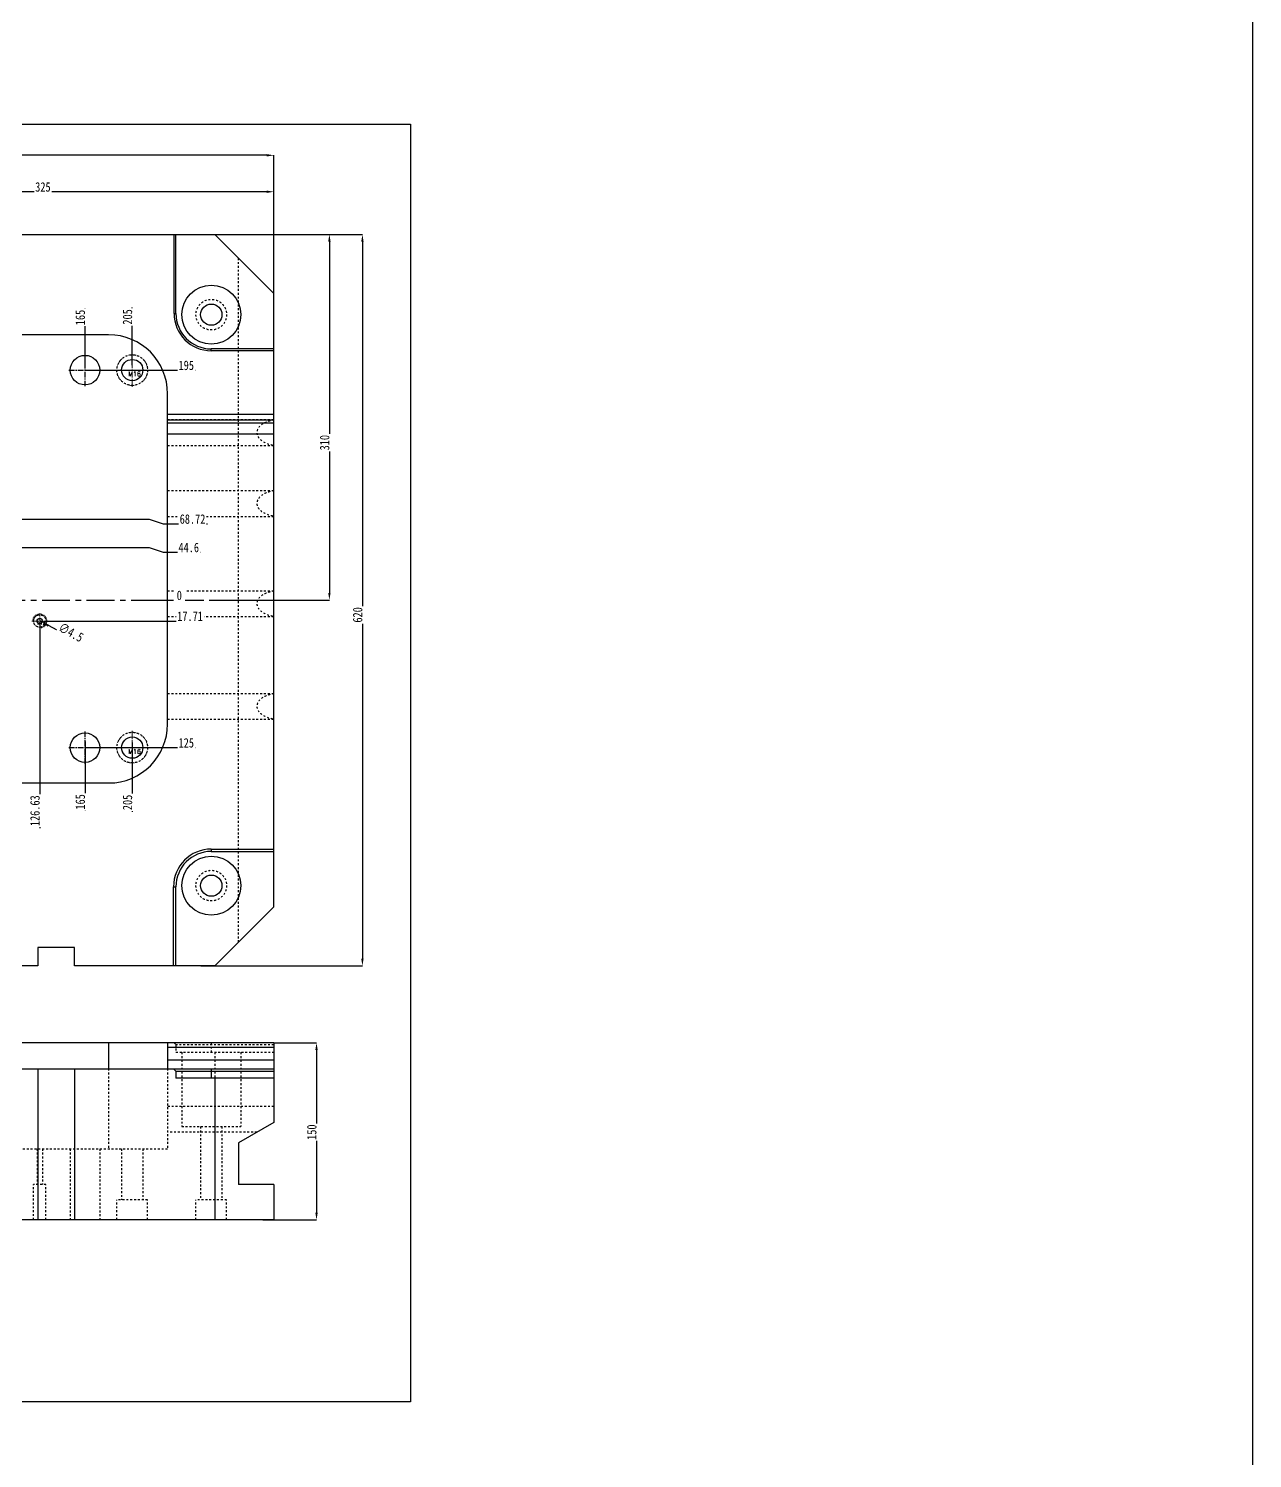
# Model space of a CAD drawing. Header units: millimetres. Extents: x -2895 to -298, y -11750 to -2997.
# Drawn here: x -1336 to -298, y -9382 to -8170 of the extents above; entities that cross this region are included whole.
import ezdxf

# ---------------------------------------------------------------- set-up
doc = ezdxf.new("R2010")
doc.units = ezdxf.units.MM
doc.header["$LTSCALE"] = 16.335
doc.header["$PDMODE"] = 3
doc.header["$PDSIZE"] = 0.3125
doc.linetypes.add('CENTER', pattern=[0.6, 0.375, -0.075, 0.075, -0.075])
doc.linetypes.add('HIDDEN', pattern=[0.2, 0.1, -0.1])
doc.layers.get('0').update_dxf_attribs({"linetype": 'CONTINUOUS'})
doc.layers.get('Defpoints').update_dxf_attribs({"linetype": 'CONTINUOUS'})
doc.layers.add('DEFAULT_2', color=8, linetype='HIDDEN')
doc.layers.add('screw', color=33, linetype='CONTINUOUS', lineweight=13)
doc.styles.get("Standard").update_dxf_attribs({"font": 'txt', "width": 0.8})
doc.styles.add('TXT', font='txt.shx', dxfattribs={"bigfont": 'gbcbig.shx'})
doc.dimstyles.new('ISO-25', dxfattribs={"dimtxt": 8, "dimasz": 6, "dimexe": 0, "dimexo": 0, "dimgap": 0, "dimtad": 1, "dimdsep": 46, "dimtxsty": 'Standard', "dimcen": 0, "dimclrd": 4, "dimclre": 4, "dimclrt": 6, "dimazin": 0, "dimtfac": 1, "dimtofl": 0, "dimtmove": 0, "dimatfit": 3, "dimfxl": 0, "dimarcsym": 0})

# ---------------------------------------------------------------- blocks, each defined once
blk = doc.blocks.new('*D100')
at = {"color": 4, "lineweight": -2, "transparency": 16777216}
blk.add_line((-1293.2, -8689.9), (-1318.9, -8676.1), dxfattribs=at)
at = {"color": 4, "transparency": 16777216}
blk.add_solid([(-1318.4, -8675.2), (-1319.4, -8677), (-1324.2, -8673.3)], dxfattribs=at)
at = {"layer": 'Defpoints', "color": 0, "transparency": 16777216}
for p in [(-1328.2, -8671.2), (-1324.2, -8673.3)]:
    blk.add_point(p, dxfattribs=at)
at = {"color": 6, "transparency": 16777216, "insert": (-1299.7, -8681.8), "char_height": 8, "attachment_point": 5, "rotation": 331.8812, "bg_fill": 3, "box_fill_scale": 1.1, "bg_fill_color": 256, "bg_fill_true_color": 13158600, "bg_fill_transparency": 0}
blk.add_mtext('∅4.5', dxfattribs=at)
blk = doc.blocks.new('screw_m12_g')
at = {"layer": 'screw', "color": 1, "linetype": 'CENTER', "ltscale": 0.373186}
for p, q in [((-6.6, 0), (6.6, 0)), ((0, -6.6), (0, 6.6))]:
    blk.add_line(p, q, dxfattribs=at)
at = {"layer": 'screw', "color": 33, "linetype": 'HIDDEN', "ltscale": 0.373186}
blk.add_circle((0, 0), 5.25, dxfattribs=at)
at = {"layer": 'screw', "color": 92, "linetype": 'HIDDEN', "ltscale": 0.373186}
blk.add_arc((0, 0), 6, 270, 180, dxfattribs=at)
at = {"layer": 'screw', "color": 6, "style": 'TXT'}
blk.add_text('M12', height=2.4, dxfattribs=at).set_placement((-2.04, -3))
blk = doc.blocks.new('*D113')
at = {"color": 4, "lineweight": -2, "transparency": 16777216}
for p, q in [((-1127.8, -9029.8), (-1091.6, -9029.8)), ((-1091.6, -9035.8), (-1091.6, -9173.8)), ((-1137.2, -9179.8), (-1091.6, -9179.8))]:
    blk.add_line(p, q, dxfattribs=at)
at = {"color": 4, "transparency": 16777216}
for points in [[(-1092.6, -9035.8), (-1090.6, -9035.8), (-1091.6, -9029.8)], [(-1092.6, -9173.8), (-1090.6, -9173.8), (-1091.6, -9179.8)]]:
    blk.add_solid(points, dxfattribs=at)
at = {"layer": 'Defpoints', "color": 0, "transparency": 16777216}
for p in [(-1127.8, -9029.8), (-1137.2, -9179.8), (-1091.6, -9179.8)]:
    blk.add_point(p, dxfattribs=at)
at = {"color": 6, "transparency": 16777216, "insert": (-1095.6, -9105.5), "char_height": 8, "attachment_point": 5, "rotation": 90, "bg_fill": 3, "box_fill_scale": 1.1, "bg_fill_color": 256, "bg_fill_true_color": 13158600, "bg_fill_transparency": 0}
blk.add_mtext('150', dxfattribs=at)
blk = doc.blocks.new('*D114')
at = {"color": 4, "lineweight": -2, "transparency": 16777216}
for p, q in [((-1452.8, -8344.5), (-1452.8, -8308.3)), ((-1133.8, -8308.3), (-1446.8, -8308.3)), ((-1127.8, -8394.5), (-1127.8, -8308.3))]:
    blk.add_line(p, q, dxfattribs=at)
at = {"color": 4, "transparency": 16777216}
for points in [[(-1446.8, -8307.3), (-1446.8, -8309.3), (-1452.8, -8308.3)], [(-1133.8, -8307.3), (-1133.8, -8309.3), (-1127.8, -8308.3)]]:
    blk.add_solid(points, dxfattribs=at)
at = {"layer": 'Defpoints', "color": 0, "transparency": 16777216}
for p in [(-1452.8, -8308.3), (-1452.8, -8344.5), (-1127.8, -8394.5)]:
    blk.add_point(p, dxfattribs=at)
at = {"color": 6, "transparency": 16777216, "insert": (-1323.5, -8304.3), "char_height": 8, "attachment_point": 5, "bg_fill": 3, "box_fill_scale": 1.1, "bg_fill_color": 256, "bg_fill_true_color": 13158600, "bg_fill_transparency": 0}
blk.add_mtext('325', dxfattribs=at)
blk = doc.blocks.new('*D115')
at = {"color": 4, "lineweight": -2, "transparency": 16777216}
for p, q in [((-1777.8, -8394.5), (-1777.8, -8277.4)), ((-1133.8, -8277.4), (-1771.8, -8277.4)), ((-1127.8, -8394.5), (-1127.8, -8277.4))]:
    blk.add_line(p, q, dxfattribs=at)
at = {"color": 4, "transparency": 16777216}
for points in [[(-1771.8, -8276.4), (-1771.8, -8278.4), (-1777.8, -8277.4)], [(-1133.8, -8276.4), (-1133.8, -8278.4), (-1127.8, -8277.4)]]:
    blk.add_solid(points, dxfattribs=at)
at = {"layer": 'Defpoints', "color": 0, "transparency": 16777216}
for p in [(-1777.8, -8277.4), (-1777.8, -8394.5), (-1127.8, -8394.5)]:
    blk.add_point(p, dxfattribs=at)
at = {"color": 6, "transparency": 16777216, "insert": (-1399.4, -8273.4), "char_height": 8, "attachment_point": 5, "bg_fill": 3, "box_fill_scale": 1.1, "bg_fill_color": 256, "bg_fill_true_color": 13158600, "bg_fill_transparency": 0}
blk.add_mtext('650', dxfattribs=at)
blk = doc.blocks.new('*D116')
at = {"color": 4, "lineweight": -2, "transparency": 16777216}
for p, q in [((-1177.8, -8344.5), (-1080.7, -8344.5)), ((-1080.7, -8350.5), (-1080.7, -8648.5)), ((-1177.8, -8654.5), (-1080.7, -8654.5))]:
    blk.add_line(p, q, dxfattribs=at)
at = {"color": 4, "transparency": 16777216}
for points in [[(-1081.7, -8350.5), (-1079.7, -8350.5), (-1080.7, -8344.5)], [(-1081.7, -8648.5), (-1079.7, -8648.5), (-1080.7, -8654.5)]]:
    blk.add_solid(points, dxfattribs=at)
at = {"layer": 'Defpoints', "color": 0, "transparency": 16777216}
for p in [(-1177.8, -8344.5), (-1177.8, -8654.5), (-1080.7, -8654.5)]:
    blk.add_point(p, dxfattribs=at)
at = {"color": 6, "transparency": 16777216, "insert": (-1084.7, -8521), "char_height": 8, "attachment_point": 5, "rotation": 90, "bg_fill": 3, "box_fill_scale": 1.1, "bg_fill_color": 256, "bg_fill_true_color": 13158600, "bg_fill_transparency": 0}
blk.add_mtext('310', dxfattribs=at)
blk = doc.blocks.new('*D117')
at = {"color": 4, "lineweight": -2, "transparency": 16777216}
for p, q in [((-1177.8, -8344.5), (-1052.7, -8344.5)), ((-1052.7, -8350.5), (-1052.7, -8958.5)), ((-1189.6, -8964.5), (-1052.7, -8964.5))]:
    blk.add_line(p, q, dxfattribs=at)
at = {"color": 4, "transparency": 16777216}
for points in [[(-1053.7, -8350.5), (-1051.7, -8350.5), (-1052.7, -8344.5)], [(-1053.7, -8958.5), (-1051.7, -8958.5), (-1052.7, -8964.5)]]:
    blk.add_solid(points, dxfattribs=at)
at = {"layer": 'Defpoints', "color": 0, "transparency": 16777216}
for p in [(-1177.8, -8344.5), (-1189.6, -8964.5), (-1052.7, -8964.5)]:
    blk.add_point(p, dxfattribs=at)
at = {"color": 6, "transparency": 16777216, "insert": (-1056.7, -8667), "char_height": 8, "attachment_point": 5, "rotation": 90, "bg_fill": 3, "box_fill_scale": 1.1, "bg_fill_color": 256, "bg_fill_true_color": 13158600, "bg_fill_transparency": 0}
blk.add_mtext('620', dxfattribs=at)
blk = doc.blocks.new('screw_m16_i')
at = {"layer": 'screw', "color": 1, "linetype": 'CENTER', "ltscale": 0.808571}
for p, q in [((0, -14.3), (0, 14.3)), ((-14.3, 0), (14.3, 0))]:
    blk.add_line(p, q, dxfattribs=at)
at = {"layer": 'screw', "color": 8, "linetype": 'HIDDEN', "ltscale": 0.808571}
blk.add_circle((0, 0), 13, dxfattribs=at)
at = {"layer": 'screw'}
blk.add_circle((0, 0), 9, dxfattribs=at)
at = {"layer": 'screw', "color": 6, "style": 'TXT'}
blk.add_text('M16', height=3.9, dxfattribs=at).set_placement((-3.38, -5.2))
blk = doc.blocks.new('*D85')
at = {"color": 4, "lineweight": -2, "transparency": 16777216}
blk.add_line((-1227.7, -8654.5), (-1206.3, -8654.5), dxfattribs=at)
at = {"layer": 'Defpoints', "color": 0, "transparency": 16777216}
for p in [(-1452.8, -8654.5), (-1227.7, -8654.5)]:
    blk.add_point(p, dxfattribs=at)
at = {"color": 6, "transparency": 16777216, "insert": (-1207.9, -8650.5), "char_height": 8, "attachment_point": 5, "bg_fill": 3, "box_fill_scale": 1.1, "bg_fill_color": 256, "bg_fill_true_color": 13158600, "bg_fill_transparency": 0}
blk.add_mtext('0', dxfattribs=at)
at = {"layer": 'Defpoints', "color": 0, "transparency": 16777216}
blk.add_point((-1209.5, -8654.5), dxfattribs=at)
blk = doc.blocks.new('*D86')
at = {"color": 4, "lineweight": -2, "transparency": 16777216}
for p, q in [((-1446.2, -8585.8), (-1233.5, -8585.8)), ((-1233.5, -8585.8), (-1221.5, -8589.8)), ((-1221.5, -8589.8), (-1183.9, -8589.8))]:
    blk.add_line(p, q, dxfattribs=at)
at = {"layer": 'Defpoints', "color": 0, "transparency": 16777216}
for p in [(-1446.2, -8585.8), (-1452.8, -8654.5)]:
    blk.add_point(p, dxfattribs=at)
at = {"color": 6, "transparency": 16777216, "insert": (-1196.7, -8585.8), "char_height": 8, "attachment_point": 5, "bg_fill": 3, "box_fill_scale": 1.1, "bg_fill_color": 256, "bg_fill_true_color": 13158600, "bg_fill_transparency": 0}
blk.add_mtext('68.72', dxfattribs=at)
at = {"layer": 'Defpoints', "color": 0, "transparency": 16777216}
blk.add_point((-1209.5, -8589.8), dxfattribs=at)
blk = doc.blocks.new('*D87')
at = {"color": 4, "lineweight": -2, "transparency": 16777216}
for p, q in [((-1446.2, -8609.9), (-1233.5, -8609.9)), ((-1233.5, -8609.9), (-1221.5, -8613.9)), ((-1221.5, -8613.9), (-1190.3, -8613.9))]:
    blk.add_line(p, q, dxfattribs=at)
at = {"layer": 'Defpoints', "color": 0, "transparency": 16777216}
for p in [(-1446.2, -8609.9), (-1452.8, -8654.5)]:
    blk.add_point(p, dxfattribs=at)
at = {"color": 6, "transparency": 16777216, "insert": (-1199.9, -8609.9), "char_height": 8, "attachment_point": 5, "bg_fill": 3, "box_fill_scale": 1.1, "bg_fill_color": 256, "bg_fill_true_color": 13158600, "bg_fill_transparency": 0}
blk.add_mtext('44.6', dxfattribs=at)
at = {"layer": 'Defpoints', "color": 0, "transparency": 16777216}
blk.add_point((-1209.5, -8613.9), dxfattribs=at)
blk = doc.blocks.new('*D118')
at = {"color": 4, "lineweight": -2, "transparency": 16777216}
blk.add_line((-1287.8, -8459.5), (-1194.5, -8459.5), dxfattribs=at)
at = {"layer": 'Defpoints', "color": 0, "transparency": 16777216}
for p in [(-1287.8, -8459.5), (-1452.8, -8654.5)]:
    blk.add_point(p, dxfattribs=at)
at = {"color": 6, "transparency": 16777216, "insert": (-1202, -8455.5), "char_height": 8, "attachment_point": 5, "bg_fill": 3, "box_fill_scale": 1.1, "bg_fill_color": 256, "bg_fill_true_color": 13158600, "bg_fill_transparency": 0}
blk.add_mtext('195', dxfattribs=at)
at = {"layer": 'Defpoints', "color": 0, "transparency": 16777216}
blk.add_point((-1209.5, -8459.5), dxfattribs=at)
blk = doc.blocks.new('*D119')
at = {"color": 4, "lineweight": -2, "transparency": 16777216}
blk.add_line((-1287.8, -8779.5), (-1194.5, -8779.5), dxfattribs=at)
at = {"layer": 'Defpoints', "color": 0, "transparency": 16777216}
for p in [(-1452.8, -8654.5), (-1287.8, -8779.5)]:
    blk.add_point(p, dxfattribs=at)
at = {"color": 6, "transparency": 16777216, "insert": (-1202, -8775.5), "char_height": 8, "attachment_point": 5, "bg_fill": 3, "box_fill_scale": 1.1, "bg_fill_color": 256, "bg_fill_true_color": 13158600, "bg_fill_transparency": 0}
blk.add_mtext('125', dxfattribs=at)
at = {"layer": 'Defpoints', "color": 0, "transparency": 16777216}
blk.add_point((-1209.5, -8779.5), dxfattribs=at)
blk = doc.blocks.new('*D120')
at = {"color": 4, "lineweight": -2, "transparency": 16777216}
blk.add_line((-1322.2, -8672.2), (-1188.1, -8672.2), dxfattribs=at)
at = {"layer": 'Defpoints', "color": 0, "transparency": 16777216}
for p in [(-1452.8, -8654.5), (-1322.2, -8672.2)]:
    blk.add_point(p, dxfattribs=at)
at = {"color": 6, "transparency": 16777216, "insert": (-1198.8, -8668.2), "char_height": 8, "attachment_point": 5, "bg_fill": 3, "box_fill_scale": 1.1, "bg_fill_color": 256, "bg_fill_true_color": 13158600, "bg_fill_transparency": 0}
blk.add_mtext('17.71', dxfattribs=at)
at = {"layer": 'Defpoints', "color": 0, "transparency": 16777216}
blk.add_point((-1209.5, -8672.2), dxfattribs=at)
blk = doc.blocks.new('*D89')
at = {"color": 4, "lineweight": -2, "transparency": 16777216}
blk.add_line((-1326.2, -8671.6), (-1326.2, -8847.9), dxfattribs=at)
at = {"layer": 'Defpoints', "color": 0, "transparency": 16777216}
for p in [(-1452.8, -8654.5), (-1326.2, -8671.6)]:
    blk.add_point(p, dxfattribs=at)
at = {"color": 6, "transparency": 16777216, "insert": (-1330.2, -8833), "char_height": 8, "attachment_point": 5, "rotation": 90, "bg_fill": 3, "box_fill_scale": 1.1, "bg_fill_color": 256, "bg_fill_true_color": 13158600, "bg_fill_transparency": 0}
blk.add_mtext('126.63', dxfattribs=at)
at = {"layer": 'Defpoints', "color": 0, "transparency": 16777216}
blk.add_point((-1326.2, -8818), dxfattribs=at)
blk = doc.blocks.new('*D121')
at = {"color": 4, "lineweight": -2, "transparency": 16777216}
blk.add_line((-1287.8, -8774.3), (-1287.8, -8833), dxfattribs=at)
at = {"layer": 'Defpoints', "color": 0, "transparency": 16777216}
for p in [(-1452.8, -8654.5), (-1287.8, -8774.3)]:
    blk.add_point(p, dxfattribs=at)
at = {"color": 6, "transparency": 16777216, "insert": (-1291.8, -8825.5), "char_height": 8, "attachment_point": 5, "rotation": 90, "bg_fill": 3, "box_fill_scale": 1.1, "bg_fill_color": 256, "bg_fill_true_color": 13158600, "bg_fill_transparency": 0}
blk.add_mtext('165', dxfattribs=at)
at = {"layer": 'Defpoints', "color": 0, "transparency": 16777216}
blk.add_point((-1287.8, -8818), dxfattribs=at)
blk = doc.blocks.new('*D122')
at = {"color": 4, "lineweight": -2, "transparency": 16777216}
blk.add_line((-1247.8, -8775.1), (-1247.8, -8834), dxfattribs=at)
at = {"layer": 'Defpoints', "color": 0, "transparency": 16777216}
for p in [(-1452.8, -8654.5), (-1247.8, -8775.1)]:
    blk.add_point(p, dxfattribs=at)
at = {"color": 6, "transparency": 16777216, "insert": (-1251.8, -8826), "char_height": 8, "attachment_point": 5, "rotation": 90, "bg_fill": 3, "box_fill_scale": 1.1, "bg_fill_color": 256, "bg_fill_true_color": 13158600, "bg_fill_transparency": 0}
blk.add_mtext('205', dxfattribs=at)
at = {"layer": 'Defpoints', "color": 0, "transparency": 16777216}
blk.add_point((-1247.8, -8818), dxfattribs=at)
blk = doc.blocks.new('*D123')
at = {"color": 4, "lineweight": -2, "transparency": 16777216}
blk.add_line((-1287.8, -8454.2), (-1287.8, -8407.5), dxfattribs=at)
at = {"layer": 'Defpoints', "color": 0, "transparency": 16777216}
for p in [(-1287.8, -8454.2), (-1452.8, -8654.5)]:
    blk.add_point(p, dxfattribs=at)
at = {"color": 6, "transparency": 16777216, "insert": (-1291.8, -8414.9), "char_height": 8, "attachment_point": 5, "rotation": 90, "bg_fill": 3, "box_fill_scale": 1.1, "bg_fill_color": 256, "bg_fill_true_color": 13158600, "bg_fill_transparency": 0}
blk.add_mtext('165', dxfattribs=at)
at = {"layer": 'Defpoints', "color": 0, "transparency": 16777216}
blk.add_point((-1287.8, -8422.4), dxfattribs=at)
blk = doc.blocks.new('*D124')
at = {"color": 4, "lineweight": -2, "transparency": 16777216}
blk.add_line((-1247.8, -8455.4), (-1247.8, -8406.4), dxfattribs=at)
at = {"layer": 'Defpoints', "color": 0, "transparency": 16777216}
for p in [(-1247.8, -8455.4), (-1452.8, -8654.5)]:
    blk.add_point(p, dxfattribs=at)
at = {"color": 6, "transparency": 16777216, "insert": (-1251.8, -8414.4), "char_height": 8, "attachment_point": 5, "rotation": 90, "bg_fill": 3, "box_fill_scale": 1.1, "bg_fill_color": 256, "bg_fill_true_color": 13158600, "bg_fill_transparency": 0}
blk.add_mtext('205', dxfattribs=at)
at = {"layer": 'Defpoints', "color": 0, "transparency": 16777216}
blk.add_point((-1247.8, -8422.4), dxfattribs=at)

msp = doc.modelspace()

# ---------------------------------------------------------------- linework, layer by layer
at = {"color": 7, "linetype": 'Continuous'}
for p, q in [((-1727.8, -8344.505), (-1177.8, -8344.505)), ((-1212.386, -8411.505), (-1212.386, -8344.505)), ((-1210.8, -8411.505), (-1210.8, -8344.505)), ((-1177.8, -8344.505), (-1127.8, -8394.505)), ((-1127.8, -8914.505), (-1127.8, -8394.505)), ((-1212.386, -8411.505), (-1210.8, -8411.505)), ((-1267.8, -8429.505), (-1637.8, -8429.505)), ((-1127.8, -8441.505), (-1180.8, -8441.505)), ((-1180.8, -8443.091), (-1180.8, -8441.505)), ((-1127.8, -8443.091), (-1180.8, -8443.091)), ((-1217.8, -8759.505), (-1217.8, -8479.505)), ((-1127.8, -8497.173), (-1217.8, -8497.173)), ((-1127.8, -8502.063), (-1217.8, -8502.063)), ((-1217.8, -8504.261), (-1127.8, -8504.261)), ((-1217.8, -8513.651), (-1127.8, -8513.651)), ((-1418.464, -8809.505), (-1267.8, -8809.505)), ((-1180.8, -8865.505), (-1127.8, -8865.505)), ((-1180.8, -8865.505), (-1180.8, -8867.505)), ((-1180.8, -8867.505), (-1127.8, -8867.505)), ((-1212.8, -8897.505), (-1210.8, -8897.505)), ((-1212.8, -8964.505), (-1212.8, -8897.505)), ((-1210.8, -8964.505), (-1210.8, -8897.505)), ((-1127.8, -8914.505), (-1177.8, -8964.505)), ((-1296.8, -8949.005), (-1327.8, -8949.005)), ((-1327.8, -8949.005), (-1327.8, -8964.505)), ((-1296.8, -8964.505), (-1296.8, -8949.005)), ((-1327.8, -8964.505), (-1577.8, -8964.505)), ((-1177.8, -8964.505), (-1296.8, -8964.505)), ((-1127.8, -9029.811), (-1777.8, -9029.811)), ((-1267.8, -9029.811), (-1267.8, -9051.715)), ((-1217.8, -9029.811), (-1217.8, -9051.715)), ((-1127.8, -9033.771), (-1217.8, -9033.771)), ((-1127.8, -9029.811), (-1127.8, -9097.336)), ((-1777.8, -9051.715), (-1127.8, -9051.715)), ((-1327.8, -9051.715), (-1327.8, -9179.811)), ((-1296.8, -9051.715), (-1296.8, -9179.811)), ((-1217.8, -9044.111), (-1127.8, -9044.111)), ((-1210.8, -9053.715), (-1212.8, -9051.715)), ((-1210.8, -9053.715), (-1127.8, -9053.715)), ((-1210.8, -9053.715), (-1210.8, -9059.715)), ((-1180.8, -9051.715), (-1180.8, -9059.715)), ((-1127.8, -9059.715), (-1210.8, -9059.715)), ((-1177.8, -9059.715), (-1177.8, -9179.811)), ((-1127.8, -9097.336), (-1157.8, -9114.656)), ((-1157.8, -9114.656), (-1157.8, -9149.811)), ((-1127.8, -9149.811), (-1157.8, -9149.811)), ((-1127.8, -9149.811), (-1127.8, -9179.811)), ((-1127.8, -9179.811), (-1777.8, -9179.811))]:
    msp.add_line(p, q, dxfattribs=at)
at = {"color": 1, "linetype": 'CENTER', "ltscale": 0.777472}
for p, q in [((-1287.8, -8473.255), (-1287.8, -8445.755)), ((-1301.55, -8459.505), (-1274.05, -8459.505)), ((-1287.8, -8793.255), (-1287.8, -8765.755)), ((-1301.55, -8779.505), (-1274.05, -8779.505))]:
    msp.add_line(p, q, dxfattribs=at)
msp.add_lwpolyline([(-2162.436, -8250.955), (-1012.054, -8250.955), (-1012.054, -9334.12), (-2162.436, -9334.12)], close=True)
at = {"color": 7, "linetype": 'Continuous'}
for centre, radius in [((-1180.8, -8412.505), 25), ((-1180.8, -8412.505), 9), ((-1287.8, -8459.505), 12.5), ((-1247.8, -8459.505), 9), ((-1326.17, -8672.215), 2.25), ((-1287.8, -8779.505), 12.5), ((-1247.8, -8779.505), 9), ((-1180.8, -8896.505), 25), ((-1180.8, -8896.505), 9)]:
    msp.add_circle(centre, radius, dxfattribs=at)
for centre, radius, start, end in [((-1180.8, -8411.505), 31.586, 180, 270), ((-1180.8, -8411.505), 30, 180, 270), ((-1267.8, -8479.505), 50, 0, 90), ((-1267.8, -8759.505), 50, 270, 0), ((-1180.8, -8897.505), 32, 90, 180), ((-1180.8, -8897.505), 30, 90, 180)]:
    msp.add_arc(centre, radius, start, end, dxfattribs=at)
at = {"layer": 'DEFAULT_2', "color": 8, "linetype": 'HIDDEN'}
for p, q in [((-1157.8, -8944.505), (-1157.8, -8364.505)), ((-1217.8, -8501.505), (-1127.8, -8501.505)), ((-1217.8, -8523.505), (-1127.8, -8523.505)), ((-1217.8, -8561.505), (-1127.8, -8561.505)), ((-1217.8, -8583.505), (-1127.8, -8583.505)), ((-1217.8, -8646.505), (-1127.8, -8646.505)), ((-1217.8, -8668.505), (-1127.8, -8668.505)), ((-1217.8, -8733.505), (-1127.8, -8733.505)), ((-1217.8, -8755.505), (-1127.8, -8755.505)), ((-1212.386, -9029.811), (-1210.8, -9031.397)), ((-1127.8, -9031.397), (-1210.8, -9031.397)), ((-1210.8, -9031.397), (-1210.8, -9037.811)), ((-1210.8, -9037.811), (-1127.8, -9037.811)), ((-1205.8, -9037.811), (-1205.8, -9100.811)), ((-1180.8, -9029.811), (-1180.8, -9037.811)), ((-1177.8, -9037.811), (-1177.8, -9059.715)), ((-1155.8, -9037.811), (-1155.8, -9100.811)), ((-1267.8, -9051.715), (-1267.8, -9119.606)), ((-1217.8, -9051.715), (-1217.8, -9119.606)), ((-1127.8, -9083.606), (-1217.8, -9083.606)), ((-1205.8, -9100.811), (-1155.8, -9100.811)), ((-1189.8, -9100.811), (-1189.8, -9162.811)), ((-1171.8, -9100.811), (-1171.8, -9162.811)), ((-1142.124, -9105.606), (-1217.8, -9105.606)), ((-1451.505, -9119.606), (-1217.8, -9119.606)), ((-1328.42, -9119.606), (-1328.42, -9149.811)), ((-1323.92, -9119.606), (-1323.92, -9149.811)), ((-1300.3, -9119.606), (-1300.3, -9179.811)), ((-1275.3, -9119.606), (-1275.3, -9179.811)), ((-1256.8, -9119.606), (-1256.8, -9162.811)), ((-1238.8, -9119.606), (-1238.8, -9162.811)), ((-1320.92, -9149.811), (-1331.42, -9149.811)), ((-1331.42, -9179.811), (-1331.42, -9149.811)), ((-1320.92, -9179.811), (-1320.92, -9149.811)), ((-1234.8, -9162.811), (-1260.8, -9162.811)), ((-1260.8, -9179.811), (-1260.8, -9162.811)), ((-1234.8, -9179.811), (-1234.8, -9162.811)), ((-1167.8, -9162.811), (-1193.8, -9162.811)), ((-1193.8, -9179.811), (-1193.8, -9162.811)), ((-1167.8, -9179.811), (-1167.8, -9162.811))]:
    msp.add_line(p, q, dxfattribs=at)
at = {"layer": 'DEFAULT_2', "color": 1, "linetype": 'CENTER', "ltscale": 3.85626}
msp.add_line((-1777.8, -8654.505), (-1127.8, -8654.505), dxfattribs=at)
at = {"layer": 'DEFAULT_2', "color": 8, "linetype": 'HIDDEN'}
for centre, radius in [((-1180.8, -8412.505), 13), ((-1247.8, -8459.505), 13), ((-1326.17, -8672.215), 5.25), ((-1247.8, -8779.505), 13), ((-1180.8, -8896.505), 13)]:
    msp.add_circle(centre, radius, dxfattribs=at)
for centre, start_param, end_param in [((-1123.072, -8512.505), 8.10476496, 10.74479097), ((-1123.072, -8572.505), 1.82157965, 4.46160566), ((-1123.072, -8657.505), 1.82157965, 4.46160566), ((-1123.072, -8744.505), 1.82157965, 4.46160566)]:
    msp.add_ellipse(centre, major_axis=(19.053, 0), ratio=0.57735027, start_param=start_param, end_param=end_param, dxfattribs=at)

# ---------------------------------------------------------------- block references
at = {"layer": 'screw'}
for p in [(-1247.8, -8459.505), (-1247.8, -8779.505)]:
    msp.add_blockref('screw_m16_i', p, dxfattribs=at)

# ---------------------------------------------------------------- next in the draw order: dimensions: what is measured, and where the dimension line sits
dim = msp.add_linear_dim(base=(-1452.8, -8308.322), p1=(-1127.8, -8394.505), p2=(-1452.8, -8344.505), dimstyle='ISO-25', override={"dimfxl": 1.25})
dim.commit()
dim.dimension.update_dxf_attribs({"geometry": '*D114', "text_midpoint": (-1323.503, -8308.322), "dimtype": 160})
dim = msp.add_ordinate_dim(feature_location=(-1227.66686169, -8654.505438198), offset=(18.188744514, 0), dtype=0, origin=(-1452.799987174, -8654.505438198), dimstyle='ISO-25', override={"dimfxl": 1.25})
dim.commit()
dim.dimension.update_dxf_attribs({"geometry": '*D85', "text_midpoint": (-1207.878117176, -8650.505438198)})
dim = msp.add_diameter_dim_2p(p1=(-1328.154, -8671.155), p2=(-1324.186, -8673.276), dimstyle='ISO-25', override={"dimfxl": 1.25})
dim.commit()
dim.dimension.update_dxf_attribs({"geometry": '*D100', "text_midpoint": (-1301.627, -8685.331), "dimtype": 163})
dim = msp.add_linear_dim(base=(-1091.583, -9179.811), p1=(-1127.8, -9029.811), p2=(-1137.219, -9179.811), angle=90, dimstyle='ISO-25', override={"dimfxl": 1.25})
dim.commit()
dim.dimension.update_dxf_attribs({"geometry": '*D113', "text_midpoint": (-1091.583, -9105.515), "dimtype": 160})

# ---------------------------------------------------------------- next in the draw order: block references
msp.add_blockref('screw_m12_g', (-1326.17, -8672.215), dxfattribs=at)

# ---------------------------------------------------------------- next in the draw order: dimensions: what is measured, and where the dimension line sits
dim = msp.add_linear_dim(base=(-1777.8, -8277.373), p1=(-1127.8, -8394.505), p2=(-1777.8, -8394.505), dimstyle='ISO-25', override={"dimfxl": 1.25})
dim.commit()
dim.dimension.update_dxf_attribs({"geometry": '*D115', "text_midpoint": (-1399.442, -8277.373), "dimtype": 160})

# ---------------------------------------------------------------- next in the draw order: dimensions: what is measured, and where the dimension line sits
dim = msp.add_linear_dim(base=(-1080.698, -8654.505), p1=(-1177.8, -8344.505), p2=(-1177.8, -8654.505), angle=90, dimstyle='ISO-25', override={"dimfxl": 1.25})
dim.commit()
dim.dimension.update_dxf_attribs({"geometry": '*D116', "text_midpoint": (-1080.698, -8520.966), "dimtype": 160})

# ---------------------------------------------------------------- next in the draw order: dimensions: what is measured, and where the dimension line sits
dim = msp.add_linear_dim(base=(-1052.683, -8964.505), p1=(-1177.8, -8344.505), p2=(-1189.573, -8964.505), angle=90, dimstyle='ISO-25', override={"dimfxl": 1.25})
dim.commit()
dim.dimension.update_dxf_attribs({"geometry": '*D117', "text_midpoint": (-1052.683, -8667.003), "dimtype": 160})

# ---------------------------------------------------------------- next in the draw order: dimensions: what is measured, and where the dimension line sits
dim = msp.add_ordinate_dim(feature_location=(-1446.2, -8585.785), offset=(236.722, -4.02), dtype=0, origin=(-1452.8, -8654.505), dimstyle='ISO-25', override={"dimfxl": 1.25})
dim.commit()
dim.dimension.update_dxf_attribs({"geometry": '*D86', "text_midpoint": (-1196.678, -8585.805)})

# ---------------------------------------------------------------- next in the draw order: dimensions: what is measured, and where the dimension line sits
dim = msp.add_ordinate_dim(feature_location=(-1446.2, -8609.905), offset=(236.722, -4.02), dtype=0, origin=(-1452.8, -8654.505), dimstyle='ISO-25', override={"dimfxl": 1.25})
dim.commit()
dim.dimension.update_dxf_attribs({"geometry": '*D87', "text_midpoint": (-1199.878, -8609.925)})

# ---------------------------------------------------------------- next in the draw order: dimensions: what is measured, and where the dimension line sits
dim = msp.add_ordinate_dim(feature_location=(-1287.8, -8459.505), offset=(78.322, 0), dtype=0, origin=(-1452.8, -8654.505), dimstyle='ISO-25', override={"dimfxl": 1.25})
dim.commit()
dim.dimension.update_dxf_attribs({"geometry": '*D118', "text_midpoint": (-1202.011, -8455.505)})

# ---------------------------------------------------------------- next in the draw order: dimensions: what is measured, and where the dimension line sits
dim = msp.add_ordinate_dim(feature_location=(-1287.8, -8779.505), offset=(78.322, 0), dtype=0, origin=(-1452.8, -8654.505), dimstyle='ISO-25', override={"dimfxl": 1.25})
dim.commit()
dim.dimension.update_dxf_attribs({"geometry": '*D119', "text_midpoint": (-1202.011, -8775.505)})

# ---------------------------------------------------------------- next in the draw order: dimensions: what is measured, and where the dimension line sits
dim = msp.add_ordinate_dim(feature_location=(-1322.157, -8672.215), offset=(112.679, 0), dtype=0, origin=(-1452.8, -8654.505), dimstyle='ISO-25', override={"dimfxl": 1.25})
dim.commit()
dim.dimension.update_dxf_attribs({"geometry": '*D120', "text_midpoint": (-1198.811, -8668.215)})

# ---------------------------------------------------------------- next in the draw order: dimensions: what is measured, and where the dimension line sits
dim = msp.add_ordinate_dim(feature_location=(-1326.17, -8671.614), offset=(0, -146.428), dtype=1, origin=(-1452.8, -8654.505), dimstyle='ISO-25', override={"dimfxl": 1.25})
dim.commit()
dim.dimension.update_dxf_attribs({"geometry": '*D89', "text_midpoint": (-1330.17, -8832.976)})

# ---------------------------------------------------------------- next in the draw order: dimensions: what is measured, and where the dimension line sits
dim = msp.add_ordinate_dim(feature_location=(-1287.8, -8774.26), offset=(0, -43.783), dtype=1, origin=(-1452.8, -8654.505), dimstyle='ISO-25', override={"dimfxl": 1.25})
dim.commit()
dim.dimension.update_dxf_attribs({"geometry": '*D121', "text_midpoint": (-1291.8, -8825.509)})

# ---------------------------------------------------------------- next in the draw order: dimensions: what is measured, and where the dimension line sits
dim = msp.add_ordinate_dim(feature_location=(-1247.8, -8775.134), offset=(0, -42.909), dtype=1, origin=(-1452.8, -8654.505), dimstyle='ISO-25', override={"dimfxl": 1.25})
dim.commit()
dim.dimension.update_dxf_attribs({"geometry": '*D122', "text_midpoint": (-1251.8, -8826.043)})

# ---------------------------------------------------------------- next in the draw order: dimensions: what is measured, and where the dimension line sits
dim = msp.add_ordinate_dim(feature_location=(-1287.8, -8454.176), offset=(0, 31.783), dtype=1, origin=(-1452.8, -8654.505), dimstyle='ISO-25', override={"dimfxl": 1.25})
dim.commit()
dim.dimension.update_dxf_attribs({"geometry": '*D123', "text_midpoint": (-1291.8, -8414.926)})

# ---------------------------------------------------------------- next in the draw order: dimensions: what is measured, and where the dimension line sits
dim = msp.add_ordinate_dim(feature_location=(-1247.8, -8455.44), offset=(0, 33.047), dtype=1, origin=(-1452.8, -8654.505), dimstyle='ISO-25', override={"dimfxl": 1.25})
dim.commit()
dim.dimension.update_dxf_attribs({"geometry": '*D124', "text_midpoint": (-1251.8, -8414.393)})

# ---------------------------------------------------------------- next in the draw order: linework, layer by layer
msp.add_lwpolyline([(-2895.262, -2997.149), (-298.401, -2997.149), (-298.401, -11750.394), (-2895.262, -11750.394)], close=True)

doc.saveas('drawing.dxf')
